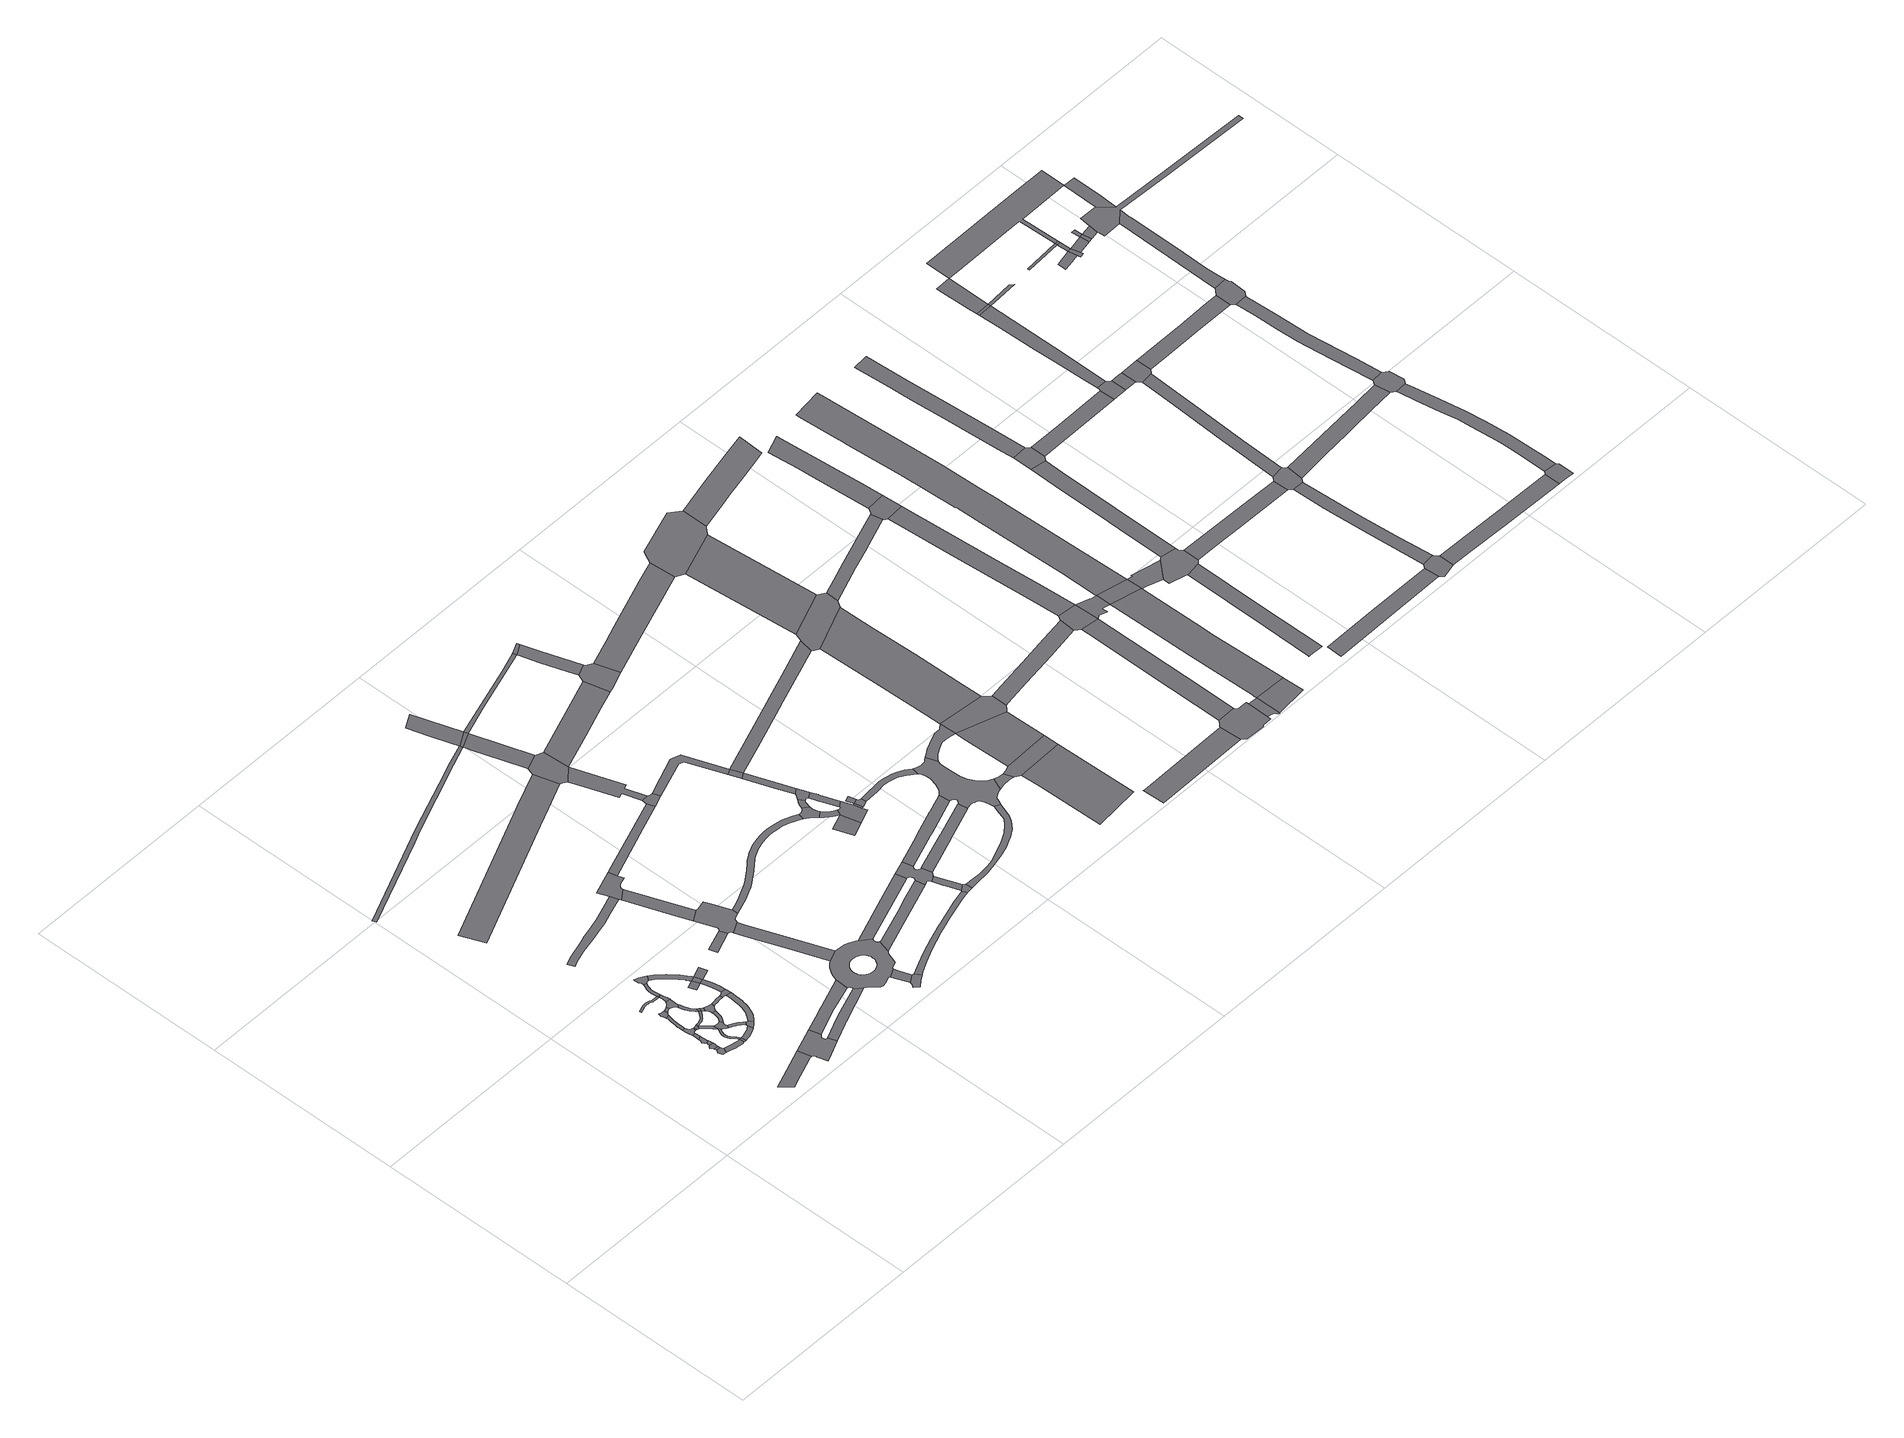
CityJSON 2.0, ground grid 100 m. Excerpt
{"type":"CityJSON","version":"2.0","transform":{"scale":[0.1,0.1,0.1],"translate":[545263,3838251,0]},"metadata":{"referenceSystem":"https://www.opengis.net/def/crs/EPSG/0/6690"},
"CityObjects":{
"road1":{"type":"Road","geometry":[{"type":"MultiSurface","lod":"1","boundaries":[[[0,1,2,3,4,5,6,7]]]}]},
"road2":{"type":"Road","geometry":[{"type":"MultiSurface","lod":"1","boundaries":[[[8,9,0,7,10]]]}]},
"road3":{"type":"Road","geometry":[{"type":"MultiSurface","lod":"1","boundaries":[[[11,12,13,14,15,16,17,8,10,18,19]]]}]},
"road4":{"type":"Road","geometry":[{"type":"MultiSurface","lod":"1","boundaries":[[[20,21,22,23,24,25,11,19]]]}]},
"road5":{"type":"Road","geometry":[{"type":"MultiSurface","lod":"1","boundaries":[[[26,27,28,29,30,31,32,33,34,35,23,22]]]}]},
"road6":{"type":"Road","attributes":{"RoadStructureAttribute.sectionType":"1"},"geometry":[{"type":"MultiSurface","lod":"1","boundaries":[[[36,37,38,39,40,41,42,43,44,45,46]]]}]},
"road7":{"type":"Road","geometry":[{"type":"MultiSurface","lod":"1","boundaries":[[[47,48,49,50,29,28]]]}]},
"road8":{"type":"Road","attributes":{"RoadStructureAttribute.sectionType":"1"},"geometry":[{"type":"MultiSurface","lod":"1","boundaries":[[[51,52,53,54,5,4,55,56,57,58,59,60]]]}]},
"road9":{"type":"Road","geometry":[{"type":"MultiSurface","lod":"1","boundaries":[[[61,62,63,64,65,66,67,49,48,68,69,70,71]]]}]},
"road10":{"type":"Road","geometry":[{"type":"MultiSurface","lod":"1","boundaries":[[[72,73,74,75,76,77,78,79,80,81,82,83,65,64]]]}]},
"road11":{"type":"Road","geometry":[{"type":"MultiSurface","lod":"1","boundaries":[[[71,70,84,85]]]}]},
"road12":{"type":"Road","geometry":[{"type":"MultiSurface","lod":"1","boundaries":[[[86,87,71,85,88,89]]]}]},
"road13":{"type":"Road","geometry":[{"type":"MultiSurface","lod":"1","boundaries":[[[90,91,92,93,94,95,96,78,77,97,98,99]]]}]},
"road14":{"type":"Road","geometry":[{"type":"MultiSurface","lod":"1","boundaries":[[[100,101,102,103,104,105,89,88,106,107,108,109,110,111,112,113,114,115]]]}]},
"road15":{"type":"Road","geometry":[{"type":"MultiSurface","lod":"1","boundaries":[[[116,60,59,117]]]}]},
"road16":{"type":"Road","geometry":[{"type":"MultiSurface","lod":"1","boundaries":[[[114,118,119,120,121,122,123,124,125,126,127,60,116,128,129,130,131,132,133,134,135,136,137,138,139]]]}]},
"road17":{"type":"Road","geometry":[{"type":"MultiSurface","lod":"1","boundaries":[[[140,141,142,143,144,145,146,147,148,149,150,151,152,153,154,155,156,157,158,159,160,161,162,163,164,165,166,167,168]]]}]},
"road18":{"type":"Road","geometry":[{"type":"MultiSurface","lod":"1","boundaries":[[[169,170,171,99,98,172,173,174,175]]]}]},
"road19":{"type":"Road","geometry":[{"type":"MultiSurface","lod":"1","boundaries":[[[176,177,178,179,180,115,114,139,181,182,183,184,185,186,187,188,189]]]}]},
"road20":{"type":"Road","geometry":[{"type":"MultiSurface","lod":"1","boundaries":[[[190,191,192,193,194,195,196,86,89,197,198,199,200,201,202,203,204]]]}]},
"road21":{"type":"Road","attributes":{"RoadStructureAttribute.sectionType":"1"},"geometry":[{"type":"MultiSurface","lod":"1","boundaries":[[[205,206,207,208,209,210,116,117,211,212,213,214,215]]]}]},
"road22":{"type":"Road","geometry":[{"type":"MultiSurface","lod":"1","boundaries":[[[216,217,218,169,175,219,220,221,222,223,224,225,226,227,228]]]}]},
"road23":{"type":"Road","geometry":[{"type":"MultiSurface","lod":"1","boundaries":[[[229,230,231,232,233,224,223,234,235,236,237,238,190,239]]]}]},
"road24":{"type":"Road","geometry":[{"type":"MultiSurface","lod":"1","boundaries":[[[240,241,242,243,244,245,246,184,183,247,248,249,250,251,252,253,254,255]]]}]},
"road25":{"type":"Road","geometry":[{"type":"MultiSurface","lod":"1","boundaries":[[[256,257,258,259,167,260,261,262,263,216,228]]]}]},
"road26":{"type":"Road","geometry":[{"type":"MultiSurface","lod":"1","boundaries":[[[264,265,266,267,268,269,189,188,270,271,272,273,274,275,276]]]}]},
"road27":{"type":"Road","geometry":[{"type":"MultiSurface","lod":"1","boundaries":[[[239,190,204,277]]]}]},
"road28":{"type":"Road","geometry":[{"type":"MultiSurface","lod":"1","boundaries":[[[168,167,259]]]}]},
"road29":{"type":"Road","geometry":[{"type":"MultiSurface","lod":"1","boundaries":[[[277,204,278,279,280,281]]]}]},
"road30":{"type":"Road","geometry":[{"type":"MultiSurface","lod":"1","boundaries":[[[282,283,284,285,286,287,288,168,259,289,290,291,292,293,294]]]}]},
"road31":{"type":"Road","geometry":[{"type":"MultiSurface","lod":"1","boundaries":[[[295,255,254,296,205,215,297,298,299]]]}]},
"road32":{"type":"Road","geometry":[{"type":"MultiSurface","lod":"1","boundaries":[[[300,36,46,301,302,303,304,305,306,307,308,309,310,311,312]]]}]},
"road33":{"type":"Road","geometry":[{"type":"MultiSurface","lod":"1","boundaries":[[[313,314,315,281,280,316,317,318,264,276,319,320,321,322]]]}]},
"road34":{"type":"Road","geometry":[{"type":"MultiSurface","lod":"1","boundaries":[[[323,324,325,326,327,328,329,330,331,282,294,332,333,334,335]]]}]},
"road35":{"type":"Road","geometry":[{"type":"MultiSurface","lod":"1","boundaries":[[[336,337,338,339,322,321,340,341,342,343,344]]]}]},
"road36":{"type":"Road","attributes":{"RoadStructureAttribute.sectionType":"1"},"geometry":[{"type":"MultiSurface","lod":"1","boundaries":[[[345,346,347,348,349,350,351,352,353,354,355,299,298,356,357,358,359,360,361,362,363,364,365]]]}]},
"road37":{"type":"Road","attributes":{"RoadStructureAttribute.sectionType":"1"},"geometry":[{"type":"MultiSurface","lod":"1","boundaries":[[[366,367,368,369,370,371,372,335,334,373,374,375,376,377,378,379,380,381,382,383]]]}]},
"road38":{"type":"Road","geometry":[{"type":"MultiSurface","lod":"1","boundaries":[[[382,384,385,386]]]}]},
"road39":{"type":"Road","geometry":[{"type":"MultiSurface","lod":"1","boundaries":[[[387,388,389,336,344,390,391,345,365,392]]]}]},
"road40":{"type":"Road","attributes":{"RoadStructureAttribute.sectionType":"1"},"geometry":[{"type":"MultiSurface","lod":"1","boundaries":[[[393,394,395,396,397,386,398,399,400,401,387,392]]]}]},
"road41":{"type":"Road","geometry":[{"type":"MultiSurface","lod":"1","boundaries":[[[383,382,386,397]]]}]},
"road42":{"type":"Road","attributes":{"RoadStructureAttribute.sectionType":"1"},"geometry":[{"type":"MultiSurface","lod":"1","boundaries":[[[402,403,383,397]]]}]},
"road43":{"type":"Road","attributes":{"RoadStructureAttribute.sectionType":"1"},"geometry":[{"type":"MultiSurface","lod":"1","boundaries":[[[404,405,406,407,408,409,410,411,412,413,414,415,416,417,418,419]]]}]},
"road44":{"type":"Road","geometry":[{"type":"MultiSurface","lod":"1","boundaries":[[[420,421,422,423,300,312,424,425,426]]]}]},
"road45":{"type":"Road","attributes":{"RoadStructureAttribute.sectionType":"1"},"geometry":[{"type":"MultiSurface","lod":"1","boundaries":[[[427,428,429,307,306,430,431,432]]]}]},
"road46":{"type":"Road","attributes":{"RoadStructureAttribute.sectionType":"1"},"geometry":[{"type":"MultiSurface","lod":"1","boundaries":[[[433,434,435,436]]]}]},
"road47":{"type":"Road","attributes":{"RoadStructureAttribute.sectionType":"1"},"geometry":[{"type":"MultiSurface","lod":"1","boundaries":[[[437,438,439,440,441,442,443,444,445,446,447]]]}]},
"road48":{"type":"Road","attributes":{"RoadStructureAttribute.sectionType":"1"},"geometry":[{"type":"MultiSurface","lod":"1","boundaries":[[[448,449,450,451,452,453,454,455]]]}]},
"road49":{"type":"Road","attributes":{"RoadStructureAttribute.sectionType":"1"},"geometry":[{"type":"MultiSurface","lod":"1","boundaries":[[[456,457,458,459,460,461,462]]]}]},
"road50":{"type":"Road","geometry":[{"type":"MultiSurface","lod":"1","boundaries":[[[463,464,404,419,459,458,465,466,467,468,469,470]]]}]},
"road51":{"type":"Road","attributes":{"RoadStructureAttribute.sectionType":"1"},"geometry":[{"type":"MultiSurface","lod":"1","boundaries":[[[471,472,473,474,475,476,477,478]]]}]},
"road52":{"type":"Road","geometry":[{"type":"MultiSurface","lod":"1","boundaries":[[[479,480,481,462,461,482,483,484,433,436,485,486,487,474,473,488,489,490]]]}]},
"road53":{"type":"Road","attributes":{"RoadStructureAttribute.sectionType":"1"},"geometry":[{"type":"MultiSurface","lod":"1","boundaries":[[[491,492,493,494,495,496,478,477,497,498,499,500,501,502,420,426,503,504,505,506,427,432,507,508,509,510,511,512,513,514,515,516,517,518,519,520,521,522,523,524,525,526,527,528,529,530,531,532,533],[534,535,536,537,538,539,540,541,542,543,544,545,546,547,548,549,550,551,552,553,554,555,556,557,558,559,560,561,562,563,564,565,566,567,568,569,570,571,572,573,574]]]}]},
"road54":{"type":"Road","geometry":[{"type":"MultiSurface","lod":"1","boundaries":[[[575,576,514,513,577,578,579,580]]]}]},
"road55":{"type":"Road","geometry":[{"type":"MultiSurface","lod":"1","boundaries":[[[580,579,581,582,583,584,585,586]]]}]},
"road56":{"type":"Road","attributes":{"RoadStructureAttribute.sectionType":"1"},"geometry":[{"type":"MultiSurface","lod":"1","boundaries":[[[587,588,589,590,463,470,591,592,593]]]}]},
"road57":{"type":"Road","attributes":{"RoadStructureAttribute.sectionType":"1"},"geometry":[{"type":"MultiSurface","lod":"1","boundaries":[[[594,595,596,597,598,599,600,601,586,585,602,603,604,605,606,607,608,609]]]}]},
"road58":{"type":"Road","attributes":{"RoadStructureAttribute.sectionType":"1"},"geometry":[{"type":"MultiSurface","lod":"1","boundaries":[[[610,611,533,532,612,613]]]}]},
"road59":{"type":"Road","attributes":{"RoadStructureAttribute.sectionType":"1"},"geometry":[{"type":"MultiSurface","lod":"1","boundaries":[[[614,615,616,617,618,619,620,621,519,518,622,623,624]]]}]},
"road60":{"type":"Road","attributes":{"RoadStructureAttribute.sectionType":"1"},"geometry":[{"type":"MultiSurface","lod":"1","boundaries":[[[625,626,627,628,629,630,631,632,633,634,635,636,637,638,639,640,641,642,643,644,645,646,647,648,649,490,489,650,651,652,653,654,655,656,657,658,659,660,661,662,663,664,665,666,667,668,669,670,671,672,673,674,675,676]]]}]},
"road61":{"type":"Road","attributes":{"RoadStructureAttribute.sectionType":"1"},"geometry":[{"type":"MultiSurface","lod":"1","boundaries":[[[677,678,679,680,437,681]]]}]},
"road62":{"type":"Road","geometry":[{"type":"MultiSurface","lod":"1","boundaries":[[[682,683,684,448,455,685,686,687,688]]]}]},
"road63":{"type":"Road","geometry":[{"type":"MultiSurface","lod":"1","boundaries":[[[681,437,447,689]]]}]},
"road64":{"type":"Road","attributes":{"RoadStructureAttribute.sectionType":"1"},"geometry":[{"type":"MultiSurface","lod":"1","boundaries":[[[689,447,690,691,692,693,683,682]]]}]},
"road65":{"type":"Road","attributes":{"RoadStructureAttribute.sectionType":"1"},"geometry":[{"type":"MultiSurface","lod":"1","boundaries":[[[694,695,687,686,696,697,698,699,700]]]}]},
"road66":{"type":"Road","geometry":[{"type":"MultiSurface","lod":"1","boundaries":[[[701,702,703,704,705,706,700,699,587,593,707,708]]]}]},
"road67":{"type":"Road","geometry":[{"type":"MultiSurface","lod":"1","boundaries":[[[709,610,613,710,711,712,713,714,715,716,717,718,719,720,721,722,723,724,614,624,725,726,727,728,729,730,731,732,733,734,735,736,737,738,739,740,741,742,743,744,745,746,747,748]]]}]},
"road68":{"type":"Road","attributes":{"RoadStructureAttribute.sectionType":"1"},"geometry":[{"type":"MultiSurface","lod":"1","boundaries":[[[749,750,730,729,751,752,753,754]]]}]},
"road69":{"type":"Road","geometry":[{"type":"MultiSurface","lod":"1","boundaries":[[[754,753,594,609,755,756]]]}]},
"road70":{"type":"Road","attributes":{"RoadStructureAttribute.sectionType":"1"},"geometry":[{"type":"MultiSurface","lod":"1","boundaries":[[[757,758,759,760,761,708,707,762,763,764,765,766]]]}]},
"road71":{"type":"Road","geometry":[{"type":"MultiSurface","lod":"1","boundaries":[[[767,768,769,770,771,772,773,676,675,774,775,776,777,778,779,780,781,782]]]}]},
"road72":{"type":"Road","geometry":[{"type":"MultiSurface","lod":"1","boundaries":[[[783,784,785,786]]]}]},
"road73":{"type":"Road","attributes":{"RoadStructureAttribute.sectionType":"1"},"geometry":[{"type":"MultiSurface","lod":"1","boundaries":[[[787,788,789,790,791,777,776,792,793,794,795,796,783,797]]]}]},
"road74":{"type":"Road","attributes":{"RoadStructureAttribute.sectionType":"1"},"geometry":[{"type":"MultiSurface","lod":"1","boundaries":[[[798,799,800,801,802,803,767,782,804,805,806,807,808,809]]]}]},
"road75":{"type":"Road","attributes":{"RoadStructureAttribute.sectionType":"1"},"geometry":[{"type":"MultiSurface","lod":"1","boundaries":[[[810,811,681,689,812,813,814]]]}]},
"road76":{"type":"Road","attributes":{"RoadStructureAttribute.sectionType":"1"},"geometry":[{"type":"MultiSurface","lod":"1","boundaries":[[[815,688,687,816,817,818]]]}]},
"road77":{"type":"Road","geometry":[{"type":"MultiSurface","lod":"1","boundaries":[[[766,765,819,820]]]}]},
"road78":{"type":"Road","attributes":{"RoadStructureAttribute.sectionType":"1"},"geometry":[{"type":"MultiSurface","lod":"1","boundaries":[[[820,819,821,822,823]]]}]},
"road79":{"type":"Road","geometry":[{"type":"MultiSurface","lod":"1","boundaries":[[[824,823,822,825,826,827,798,809,828,829,830,831]]]}]},
"road80":{"type":"Road","geometry":[{"type":"MultiSurface","lod":"1","boundaries":[[[832,833,834,835,836,837,838,797,783,786,839,840,841,842]]]}]},
"road81":{"type":"Road","attributes":{"RoadStructureAttribute.sectionType":"1"},"geometry":[{"type":"MultiSurface","lod":"1","boundaries":[[[843,844,831,830,845,846,847,833,832]]]}]},
"road82":{"type":"Road","attributes":{"RoadStructureAttribute.sectionType":"1"},"geometry":[{"type":"MultiSurface","lod":"1","boundaries":[[[848,849,850,851,732,731,852,853,854]]]}]},
"road83":{"type":"Road","attributes":{"RoadStructureAttribute.sectionType":"1"},"geometry":[{"type":"MultiSurface","lod":"1","boundaries":[[[855,856,857,858,859,709,748,860,861,862,863,864]]]}]},
"road84":{"type":"Road","geometry":[{"type":"MultiSurface","lod":"1","boundaries":[[[865,842,841,866]]]}]},
"road85":{"type":"Road","geometry":[{"type":"MultiSurface","lod":"1","boundaries":[[[867,868,865,869]]]}]},
"road86":{"type":"Road","geometry":[{"type":"MultiSurface","lod":"1","boundaries":[[[870,869,865,866,871,872]]]}]},
"road87":{"type":"Road","attributes":{"RoadStructureAttribute.sectionType":"1"},"geometry":[{"type":"MultiSurface","lod":"1","boundaries":[[[873,874,875,876,877,878,879,880,881,882,883,884,885,756,755,886,887,888,889,890,891,892,893,894,895,896,897,898]]]}]},
"road88":{"type":"Road","attributes":{"RoadStructureAttribute.sectionType":"1"},"geometry":[{"type":"MultiSurface","lod":"1","boundaries":[[[899,900,901,902,903,904,905,872,871,906,907,908,909,910,911,912]]]}]},
"road89":{"type":"Road","geometry":[{"type":"MultiSurface","lod":"1","boundaries":[[[913,810,814,914]]]}]},
"road90":{"type":"Road","attributes":{"RoadStructureAttribute.sectionType":"1"},"geometry":[{"type":"MultiSurface","lod":"1","boundaries":[[[915,914,814,916,917,918,919,920]]]}]},
"road91":{"type":"Road","geometry":[{"type":"MultiSurface","lod":"1","boundaries":[[[921,920,919,922,923,815,818,924,925,926]]]}]},
"road92":{"type":"Road","geometry":[{"type":"MultiSurface","lod":"1","boundaries":[[[927,928,929,930,931,932,933,912,911,934,935,936,937,938,939,940,855,864,941,942,943,944,945,946,947,948,949,950,951,952,953,954,955,956,848,854,957,958,959,960,961,962,963,964,873,898,965,966,967,968,969,970,971,972,973,974,975,976,977]]]}]},
"road93":{"type":"Road","attributes":{"RoadStructureAttribute.sectionType":"1"},"geometry":[{"type":"MultiSurface","lod":"1","boundaries":[[[978,979,980,766,820,981,982,983,984]]]}]},
"road94":{"type":"Road","geometry":[{"type":"MultiSurface","lod":"1","boundaries":[[[985,969,968,986,987,988,989]]]}]},
"road95":{"type":"Road","attributes":{"RoadStructureAttribute.sectionType":"1"},"geometry":[{"type":"MultiSurface","lod":"1","boundaries":[[[990,991,992,993,994,995,927,977,996,997,998,999,1000,1001,1002]]]}]},
"road96":{"type":"Road","attributes":{"RoadStructureAttribute.sectionType":"1"},"geometry":[{"type":"MultiSurface","lod":"1","boundaries":[[[1003,1004,1005,1006,1007]]]}]},
"road97":{"type":"Road","geometry":[{"type":"MultiSurface","lod":"1","boundaries":[[[1008,1009,1010,989,988,1004,1003]]]}]},
"road98":{"type":"Road","attributes":{"RoadStructureAttribute.sectionType":"1"},"geometry":[{"type":"MultiSurface","lod":"1","boundaries":[[[1011,1012,1013,1014,1015,926,925,1016,1017]]]}]},
"road99":{"type":"Road","attributes":{"RoadStructureAttribute.sectionType":"1"},"geometry":[{"type":"MultiSurface","lod":"1","boundaries":[[[1002,1018,1019,1009,1008,1020,1021]]]}]},
"road100":{"type":"Road","geometry":[{"type":"MultiSurface","lod":"1","boundaries":[[[990,1002,1021,1022,1023,1024,1025]]]}]},
"road101":{"type":"Road","attributes":{"RoadStructureAttribute.sectionType":"1"},"geometry":[{"type":"MultiSurface","lod":"1","boundaries":[[[1026,1027,1028,1029,1030,1031,1032,1033,1034,1035,990,1025]]]}]},
"road102":{"type":"Road","attributes":{"RoadStructureAttribute.sectionType":"1"},"geometry":[{"type":"MultiSurface","lod":"1","boundaries":[[[1036,1037,1038,1039,1040]]]}]},
"road103":{"type":"Road","geometry":[{"type":"MultiSurface","lod":"1","boundaries":[[[1041,1042,1043,1044,978,984,1045,1030,1029,1046,1047,1048]]]}]},
"road104":{"type":"Road","attributes":{"RoadStructureAttribute.sectionType":"1"},"geometry":[{"type":"MultiSurface","lod":"1","boundaries":[[[1049,1050,1042,1041]]]}]},
"road105":{"type":"Road","geometry":[{"type":"MultiSurface","lod":"1","boundaries":[[[1051,1052,1053,1011,1017,1054,1050,1049,1055,1056,1057,1058]]]}]},
"road106":{"type":"Road","attributes":{"RoadStructureAttribute.sectionType":"1"},"geometry":[{"type":"MultiSurface","lod":"1","boundaries":[[[1059,1060,1061,1062,1024,1023,1063,1064,1065,1066]]]}]},
"road107":{"type":"Road","geometry":[{"type":"MultiSurface","lod":"1","boundaries":[[[1067,1068,1069,1070,1071,1072,1073,1036,1040,1074,1075,1076,1077,1078,1079,1080]]]}]},
"road108":{"type":"Road","attributes":{"RoadStructureAttribute.sectionType":"1"},"geometry":[{"type":"MultiSurface","lod":"1","boundaries":[[[1081,1080,1079,1082,1083,1084,1085,1086,1087,1088]]]}]},
"road109":{"type":"Road","attributes":{"RoadStructureAttribute.sectionType":"1"},"geometry":[{"type":"MultiSurface","lod":"1","boundaries":[[[1089,1090,1091,1071,1070,1092,1093,1094]]]}]},
"road110":{"type":"Road","attributes":{"RoadStructureAttribute.sectionType":"1"},"geometry":[{"type":"MultiSurface","lod":"1","boundaries":[[[1095,1096,1097,1098,1048,1047,1099,1100,1101,1102]]]}]},
"road111":{"type":"Road","geometry":[{"type":"MultiSurface","lod":"1","boundaries":[[[1088,1087,1103,1104]]]}]},
"road112":{"type":"Road","geometry":[{"type":"MultiSurface","lod":"1","boundaries":[[[1105,1106,1059,1066,1107,1089,1094,1108]]]}]},
"road113":{"type":"Road","attributes":{"RoadStructureAttribute.sectionType":"1"},"geometry":[{"type":"MultiSurface","lod":"1","boundaries":[[[1109,1110,1111,1058,1057,1112,1113,1114,1115,1116]]]}]},
"road114":{"type":"Road","attributes":{"RoadStructureAttribute.sectionType":"1"},"geometry":[{"type":"MultiSurface","lod":"1","boundaries":[[[1117,1118,1119,1108,1094,1120,1121,1122,1123,1124,1125,1126,1127]]]}]},
"road115":{"type":"Road","attributes":{"function":"1","RoadStructureAttribute.sectionType":"7"},"geometry":[{"type":"MultiSurface","lod":"1","boundaries":[[[1126,1128,1129,1130,1131,1132,1133,1134,1088,1104,1135,1136,1137,1138,1139,1140]]]}]},
"road116":{"type":"Road","attributes":{"RoadStructureAttribute.sectionType":"1"},"geometry":[{"type":"MultiSurface","lod":"1","boundaries":[[[1141,1142,1143,1144,1145,1146,1147,1148,1149,1105,1108]]]}]},
"road117":{"type":"Road","geometry":[{"type":"MultiSurface","lod":"1","boundaries":[[[1127,1126,1140,1150]]]}]},
"road118":{"type":"Road","geometry":[{"type":"MultiSurface","lod":"1","boundaries":[[[1151,1152,1153,1154,1095,1102,1155,1145,1144]]]}]},
"road119":{"type":"Road","attributes":{"RoadStructureAttribute.sectionType":"1"},"geometry":[{"type":"MultiSurface","lod":"1","boundaries":[[[1156,1157,1158,1159,1160,1161,1162,1153,1152]]]}]},
"road120":{"type":"Road","attributes":{"RoadStructureAttribute.sectionType":"1"},"geometry":[{"type":"MultiSurface","lod":"1","boundaries":[[[1163,1164,1150,1140,1165,1166,1167,1168]]]}]},
"road121":{"type":"Road","attributes":{"RoadStructureAttribute.sectionType":"1"},"geometry":[{"type":"MultiSurface","lod":"1","boundaries":[[[1169,1170,1171,1172,1173,1174,1175]]]}]},
"road122":{"type":"Road","attributes":{"function":"1","RoadStructureAttribute.sectionType":"7"},"geometry":[{"type":"MultiSurface","lod":"1","boundaries":[[[1176,1177,1178,1179,1180,1181,1182,1183,1184,1185,1186,1187,1188,1189,1190,1191,1192,1193,1194,1195,1127,1150,1196]]]}]},
"road123":{"type":"Road","geometry":[{"type":"MultiSurface","lod":"1","boundaries":[[[1197,1168,1167,1198,1199,1200,1171,1170,1201,1202,1203,1204,1205,1206]]]}]},
"road124":{"type":"Road","attributes":{"RoadStructureAttribute.sectionType":"1"},"geometry":[{"type":"MultiSurface","lod":"1","boundaries":[[[1207,1208,1209,1210,1211,1212,1213]]]}]},
"road125":{"type":"Road","attributes":{"RoadStructureAttribute.sectionType":"1"},"geometry":[{"type":"MultiSurface","lod":"1","boundaries":[[[1214,1215,1216,1217,1218,1197,1206,1219,1220,1221,1222]]]}]},
"road126":{"type":"Road","geometry":[{"type":"MultiSurface","lod":"1","boundaries":[[[1223,1224,1214,1222,1225,1226,1227]]]}]},
"road127":{"type":"Road","attributes":{"RoadStructureAttribute.sectionType":"1"},"geometry":[{"type":"MultiSurface","lod":"1","boundaries":[[[1228,1204,1203,1229,1230,1231,1232]]]}]},
"road128":{"type":"Road","attributes":{"RoadStructureAttribute.sectionType":"1"},"geometry":[{"type":"MultiSurface","lod":"1","boundaries":[[[1233,1234,1235,1236,1237,1238,1239,1240,1241,1242,1224,1223]]]}]},
"road129":{"type":"Road","geometry":[{"type":"MultiSurface","lod":"1","boundaries":[[[1243,1244,1213,1212,1245,1246,1247]]]}]},
"road130":{"type":"Road","attributes":{"RoadStructureAttribute.sectionType":"1"},"geometry":[{"type":"MultiSurface","lod":"1","boundaries":[[[1248,1249,1227,1226,1250]]]}]},
"road131":{"type":"Road","attributes":{"RoadStructureAttribute.sectionType":"1"},"geometry":[{"type":"MultiSurface","lod":"1","boundaries":[[[1251,1252,1253,1244,1243,1254,1255,1256]]]}]},
"road132":{"type":"Road","geometry":[{"type":"MultiSurface","lod":"1","boundaries":[[[1257,1258,1259,1232,1231,1251,1256,1260,1261]]]}]},
"road133":{"type":"Road","attributes":{"RoadStructureAttribute.sectionType":"1"},"geometry":[{"type":"MultiSurface","lod":"1","boundaries":[[[1262,1263,1264,1265,1266,1267,1268,1258,1257]]]}]},
"road134":{"type":"Road","geometry":[{"type":"MultiSurface","lod":"1","boundaries":[[[1269,1270,1271,1248,1250,1272,1273]]]}]},
"road135":{"type":"Road","attributes":{"RoadStructureAttribute.sectionType":"1"},"geometry":[{"type":"MultiSurface","lod":"1","boundaries":[[[1274,1247,1246,1275,1276,1277,1278]]]}]},
"road136":{"type":"Road","attributes":{"RoadStructureAttribute.sectionType":"1"},"geometry":[{"type":"MultiSurface","lod":"1","boundaries":[[[1279,1280,1273,1272,1281]]]}]},
"road137":{"type":"Road","attributes":{"RoadStructureAttribute.sectionType":"1"},"geometry":[{"type":"MultiSurface","lod":"1","boundaries":[[[1282,1283,1284,1285,1286,1287,1288,1289,1270,1269]]]}]},
"road138":{"type":"Road","geometry":[{"type":"MultiSurface","lod":"1","boundaries":[[[1290,1279,1281,1265,1264,1291,1292]]]}]},
"road139":{"type":"Road","geometry":[{"type":"MultiSurface","lod":"1","boundaries":[[[1293,1294,1285,1284]]]}]},
"road140":{"type":"Road","attributes":{"RoadStructureAttribute.sectionType":"1"},"geometry":[{"type":"MultiSurface","lod":"1","boundaries":[[[1295,1296,1297,1261,1260,1298,1299,1300,1301,1302]]]}]},
"road141":{"type":"Road","attributes":{"RoadStructureAttribute.sectionType":"1"},"geometry":[{"type":"MultiSurface","lod":"1","boundaries":[[[1303,1304,1305,1306,1294,1293]]]}]},
"road142":{"type":"Road","geometry":[{"type":"MultiSurface","lod":"1","boundaries":[[[1307,1308,1293,1284]]]}]},
"road143":{"type":"Road","geometry":[{"type":"MultiSurface","lod":"1","boundaries":[[[1309,1310,1278,1277,1311,1312,1313,1314]]]}]},
"road144":{"type":"Road","attributes":{"RoadStructureAttribute.sectionType":"1"},"geometry":[{"type":"MultiSurface","lod":"1","boundaries":[[[1315,1316,1317,1318,1290,1292,1319,1320,1321]]]}]},
"road145":{"type":"Road","attributes":{"RoadStructureAttribute.sectionType":"1"},"geometry":[{"type":"MultiSurface","lod":"1","boundaries":[[[1322,1323,1324,1325,1326,1327,1328,1329,1330,1331,1332,1333,1334,1335,1336,1337,1338,1309,1314]]]}]},
"road146":{"type":"Road","geometry":[{"type":"MultiSurface","lod":"1","boundaries":[[[1339,1340,1295,1302,1330,1329,1341,1342,1343,1344]]]}]},
"road147":{"type":"Road","geometry":[{"type":"MultiSurface","lod":"1","boundaries":[[[1345,1346,1347,1348]]]}]},
"road148":{"type":"Road","geometry":[{"type":"MultiSurface","lod":"1","boundaries":[[[1349,1350,1351,1352,1353]]]}]},
"road149":{"type":"Road","attributes":{"RoadStructureAttribute.sectionType":"1"},"geometry":[{"type":"MultiSurface","lod":"1","boundaries":[[[1354,1355,1356,1357,1358,1303,1359,1360,1361,1362,1345,1363,1364,1365,1366,1367,1368]]]}]},
"road150":{"type":"Road","attributes":{"RoadStructureAttribute.sectionType":"1"},"geometry":[{"type":"MultiSurface","lod":"1","boundaries":[[[1369,1370,1371,1372,1373,1374,1340,1339,1375,1376,1377,1378]]]}]},
"road151":{"type":"Road","geometry":[{"type":"MultiSurface","lod":"1","boundaries":[[[1379,1349,1353,1380,1381,1382,1383,1384]]]}]},
"road152":{"type":"Road","attributes":{"RoadStructureAttribute.sectionType":"1"},"geometry":[{"type":"MultiSurface","lod":"1","boundaries":[[[1385,1348,1349,1379]]]}]},
"road153":{"type":"Road","geometry":[{"type":"MultiSurface","lod":"1","boundaries":[[[1363,1345,1348,1385]]]}]},
"road154":{"type":"Road","attributes":{"RoadStructureAttribute.sectionType":"1"},"geometry":[{"type":"MultiSurface","lod":"1","boundaries":[[[1386,1379,1384,1387]]]}]},
"road155":{"type":"Road","geometry":[{"type":"MultiSurface","lod":"1","boundaries":[[[1388,1389,1390,1391,1315,1321,1369,1378,1392,1393,1394]]]}]},
"road156":{"type":"Road","geometry":[{"type":"MultiSurface","lod":"1","boundaries":[[[1395,1386,1387,1396]]]}]},
"road157":{"type":"Road","geometry":[{"type":"MultiSurface","lod":"1","boundaries":[[[1397,1398,1386,1395]]]}]},
"road158":{"type":"Road","attributes":{"RoadStructureAttribute.sectionType":"1"},"geometry":[{"type":"MultiSurface","lod":"1","boundaries":[[[1399,1395,1396,1400]]]}]},
"road159":{"type":"Road","attributes":{"RoadStructureAttribute.sectionType":"1"},"geometry":[{"type":"MultiSurface","lod":"1","boundaries":[[[1401,1402,1403,1404,1405,1406,1407,1390,1389]]]}]},
"road160":{"type":"Road","geometry":[{"type":"MultiSurface","lod":"1","boundaries":[[[1367,1408,1409,1410,1411,1412]]]}]},
"road161":{"type":"Road","attributes":{"RoadStructureAttribute.sectionType":"1"},"geometry":[{"type":"MultiSurface","lod":"1","boundaries":[[[1413,1399,1400,1414,1415,1407,1406,1416,1417,1418,1419,1409,1408]]]}]}
},
"vertices":[
[421,443,0],[420,437,0],[413,430,0],[421,405,0],[438,404,0],[448,427,0],[443,436,0],[442,441,0],
[420,456,0],[421,449,0],[442,451,0],
[422,483,0],[420,480,0],[418,479,0],[415,480,0],[409,470,0],[410,469,0],[415,464,0],[442,454,0],[441,481,0],
[440,493,0],[440,497,0],[438,509,0],[424,498,0],[424,497,0],[423,492,0],
[437,511,0],[435,529,0],[433,546,0],[417,536,0],[416,528,0],[414,522,0],[410,516,0],[418,505,0],[421,505,0],[423,503,0],
[646,189,0],[570,161,0],[533,147,0],[438,111,0],[484,57,0],[494,62,0],[547,82,0],[567,90,0],[574,92,0],[648,121,0],[663,123,0],
[433,550,0],[431,574,0],[416,573,0],[418,549,0],
[522,412,0],[506,414,0],[488,417,0],[469,422,0],[463,398,0],[482,393,0],[502,389,0],[522,387,0],[534,388,0],[533,413,0],
[438,604,0],[433,609,0],[428,617,0],[425,626,0],[410,626,0],[411,606,0],[413,591,0],[433,579,0],[436,582,0],[442,584,0],[450,600,0],
[425,650,0],[425,656,0],[426,667,0],[428,692,0],[431,713,0],[433,726,0],[417,721,0],[417,714,0],[413,694,0],[411,669,0],[410,652,0],[410,650,0],
[445,585,0],[454,583,0],
[473,604,0],[453,599,0],[462,580,0],[470,593,0],
[432,757,0],[425,758,0],[418,760,0],[412,763,0],[408,745,0],[413,737,0],[415,730,0],[435,732,0],[442,740,0],[441,759,0],
[510,552,0],[508,554,0],[502,562,0],[498,567,0],[486,581,0],[478,588,0],[469,575,0],[475,571,0],[486,557,0],[490,552,0],[497,544,0],[502,539,0],[504,536,0],[515,522,0],[517,520,0],[516,547,0],
[544,414,0],[547,389,0],
[507,504,0],[503,495,0],[501,485,0],[501,482,0],[502,469,0],[504,455,0],[508,448,0],[514,441,0],[525,428,0],[530,419,0],[539,424,0],[533,433,0],[522,447,0],[517,454,0],[515,456,0],[514,458,0],[512,470,0],[511,478,0],[511,484,0],[513,492,0],[516,499,0],[524,513,0],
[459,836,0],[455,837,0],[451,838,0],[443,841,0],[434,844,0],[427,844,0],[422,845,0],[413,846,0],[405,845,0],[396,843,0],[387,840,0],[379,836,0],[372,834,0],[370,833,0],[371,823,0],[383,827,0],[391,830,0],[399,833,0],[406,835,0],[413,836,0],[421,835,0],[428,834,0],[432,834,0],[440,832,0],[448,828,0],[454,827,0],[459,826,0],[485,827,0],[483,837,0],
[460,765,0],[450,760,0],[444,759,0],[448,744,0],[456,748,0],[463,750,0],[468,750,0],
[544,542,0],[541,542,0],[539,541,0],[530,542,0],[523,544,0],[530,507,0],[541,498,0],[550,494,0],[557,507,0],[554,512,0],[554,519,0],[554,524,0],[557,530,0],[551,546,0],
[537,650,0],[523,630,0],[515,622,0],[510,617,0],[507,615,0],[497,609,0],[486,606,0],[475,594,0],[488,597,0],[500,600,0],[513,607,0],[516,609,0],[522,615,0],[530,623,0],[544,643,0],
[612,440,0],[604,434,0],[597,430,0],[586,425,0],[563,417,0],[558,416,0],[559,391,0],[569,393,0],[596,402,0],[617,413,0],[620,415,0],
[483,785,0],[477,776,0],[469,769,0],[474,748,0],[480,746,0],[485,743,0],[489,738,0],[494,728,0],[507,741,0],[506,752,0],[507,767,0],[507,781,0],[508,785,0],
[525,686,0],[519,700,0],[516,710,0],[513,716,0],[509,733,0],[499,712,0],[504,699,0],[505,695,0],[512,678,0],[528,658,0],[540,667,0],
[617,468,0],[610,474,0],[608,476,0],[600,483,0],[586,492,0],[583,494,0],[570,501,0],[563,487,0],[574,481,0],[579,479,0],[591,471,0],[593,469,0],[599,465,0],[608,457,0],[613,449,0],[623,462,0],
[507,793,0],[506,801,0],[502,817,0],[500,831,0],[487,814,0],[488,806,0],[486,794,0],[483,787,0],
[569,602,0],[569,591,0],[567,577,0],[566,573,0],[564,566,0],[559,557,0],[562,537,0],[572,548,0],[578,560,0],[580,568,0],[582,574,0],[584,590,0],[586,599,0],
[550,659,0],
[546,642,0],[549,639,0],[557,631,0],[563,649,0],
[494,924,0],[488,910,0],[483,895,0],[480,882,0],[479,867,0],[481,850,0],[482,847,0],[496,852,0],[494,867,0],[495,880,0],[498,891,0],[501,904,0],[508,918,0],
[628,459,0],[614,445,0],[637,427,0],[649,438,0],[634,458,0],
[768,235,0],[672,117,0],[676,114,0],[676,106,0],[690,54,0],[702,60,0],[802,104,0],[788,145,0],[778,145,0],[772,157,0],[770,162,0],[775,172,0],[785,180,0],
[596,638,0],[587,640,0],[576,644,0],[562,625,0],[567,616,0],[569,610,0],[590,608,0],[594,614,0],[600,620,0],[604,638,0],
[533,952,0],[525,957,0],[509,965,0],[487,973,0],[490,946,0],[494,941,0],[495,936,0],[495,934,0],[495,929,0],[512,922,0],[517,924,0],[526,927,0],[543,946,0],
[662,644,0],[639,643,0],[623,641,0],[606,638,0],[607,623,0],[609,623,0],[625,626,0],[640,628,0],[663,629,0],
[683,626,0],[684,621,0],[683,595,0],[680,557,0],[679,551,0],[676,535,0],[669,514,0],[661,494,0],[657,488,0],[651,478,0],[638,462,0],[656,445,0],[672,464,0],[683,482,0],[690,498,0],[693,505,0],[700,529,0],[704,551,0],[705,554,0],[708,594,0],[709,621,0],
[665,807,0],[654,825,0],[638,850,0],[620,872,0],[602,893,0],[585,909,0],[565,929,0],[528,925,0],[549,910,0],[568,891,0],[583,876,0],[601,856,0],[617,835,0],[633,812,0],[634,809,0],[642,795,0],[645,789,0],[668,798,0],
[609,776,0],[623,738,0],[660,752,0],
[682,654,0],[676,649,0],[669,646,0],[670,629,0],[676,628,0],[707,651,0],
[705,670,0],[704,683,0],[696,720,0],[688,746,0],[683,761,0],[664,738,0],[672,714,0],[676,691,0],[679,679,0],
[737,781,0],[724,819,0],
[775,1371,0],[687,1340,0],[636,1322,0],[576,1306,0],[533,1296,0],[497,1284,0],[402,1256,0],[365,1240,0],[379,1208,0],[402,1218,0],[464,1239,0],[542,1257,0],[586,1267,0],[647,1284,0],[700,1302,0],[789,1334,0],
[1061,345,0],[904,286,0],[896,283,0],[842,263,0],[897,226,0],[911,231,0],[1056,280,0],
[1069,257,0],[913,199,0],[897,193,0],[898,146,0],[909,150,0],[1103,227,0],
[938,899,0],[830,859,0],[841,820,0],[952,862,0],
[993,2423,0],[876,2380,0],[841,2366,0],[515,2236,0],[0,2015,0],[9,1997,0],[453,2186,0],[522,2217,0],[876,2360,0],[893,2367,0],[998,2408,0],
[1079,2087,0],[899,2009,0],[879,2000,0],[180,1691,0],[231,1573,0],[881,1863,0],[976,1903,0],[1115,1966,0],
[957,1056,0],[926,1138,0],[844,1357,0],[794,1321,0],[872,1113,0],[907,1018,0],[959,1050,0],
[874,1471,0],[754,1426,0],[843,1367,0],[846,1377,0],[851,1382,0],[858,1387,0],[896,1400,0],[885,1430,0],
[1114,637,0],[1034,850,0],[1025,875,0],[971,846,0],[995,782,0],[1057,617,0],[1124,438,0],[1180,460,0],
[1030,1028,0],[1018,1061,0],[973,1050,0],[946,914,0],[945,907,0],[942,902,0],[957,861,0],[962,860,0],[968,855,0],[1033,897,0],[1066,909,0],[1064,940,0],
[1282,433,0],[1268,441,0],[1248,451,0],[1230,456,0],[1215,459,0],[1198,460,0],[1110,428,0],[1097,415,0],[1088,405,0],[1084,399,0],[1077,388,0],[1067,369,0],[1064,277,0],[1069,272,0],[1069,271,0],[1072,263,0],[1104,228,0],[1112,223,0],[1155,178,0],[1167,176,0],[1185,179,0],[1217,194,0],[1225,189,0],[1267,209,0],[1269,217,0],[1302,230,0],[1319,285,0],[1329,295,0],[1346,358,0],[1343,360,0],[1340,360,0],[1338,363,0],[1335,365,0],[1334,369,0],[1333,370,0],[1333,373,0],[1333,375,0],[1333,378,0],[1333,383,0],[1335,385,0],[1338,388,0],[1338,390,0],[1288,429,0],[1183,265,0],[1175,268,0],[1166,273,0],[1159,281,0],[1151,288,0],[1146,296,0],[1145,299,0],[1144,303,0],[1141,313,0],[1141,323,0],[1143,333,0],[1146,341,0],[1151,351,0],[1152,352,0],[1156,356,0],[1163,363,0],[1170,368,0],[1180,371,0],[1188,374,0],[1198,374,0],[1200,374,0],[1210,374,0],[1218,371,0],[1228,367,0],[1232,364,0],[1235,362,0],[1243,354,0],[1248,347,0],[1253,339,0],[1256,329,0],[1256,319,0],[1256,314,0],[1256,309,0],[1254,302,0],[1249,292,0],[1244,284,0],[1236,277,0],[1229,272,0],[1219,266,0],[1211,264,0],[1201,264,0],
[1290,144,0],[1275,186,0],[1233,169,0],[1252,121,0],[1258,107,0],[1295,130,0],
[1256,92,0],[1246,77,0],[1266,57,0],[1296,80,0],[1323,98,0],[1305,127,0],
[1276,1617,0],[1166,1577,0],[1136,1566,0],[885,1475,0],[1157,1532,0],[1183,1542,0],[1289,1581,0],
[1791,300,0],[1766,294,0],[1729,284,0],[1589,240,0],[1584,239,0],[1499,209,0],[1425,181,0],[1363,153,0],[1338,108,0],[1395,136,0],[1457,166,0],[1555,202,0],[1604,219,0],[1639,231,0],[1759,267,0],[1804,277,0],
[1679,573,0],[1528,518,0],[1525,460,0],[1691,521,0],
[1707,486,0],[1702,484,0],[1584,441,0],[1526,419,0],[1358,358,0],[1356,358,0],[1351,358,0],[1348,358,0],[1357,306,0],[1528,369,0],[1716,439,0],
[1652,1108,0],[1631,1118,0],[1608,1128,0],[1589,1134,0],[1566,1139,0],[1540,1143,0],[1509,1145,0],[1486,1145,0],[1458,1142,0],[1437,1138,0],[1417,1133,0],[1400,1128,0],[1380,1120,0],[1363,1113,0],[1348,1104,0],[1333,1095,0],[1318,1085,0],[1304,1074,0],[1271,1046,0],[1246,1028,0],[1218,1009,0],[1198,997,0],[1174,985,0],[1135,967,0],[1089,949,0],[1147,939,0],[1188,958,0],[1213,971,0],[1235,984,0],[1263,1003,0],[1289,1022,0],[1323,1050,0],[1336,1060,0],[1349,1070,0],[1363,1078,0],[1377,1086,0],[1391,1092,0],[1393,1093,0],[1411,1100,0],[1426,1105,0],[1443,1109,0],[1462,1112,0],[1487,1115,0],[1509,1115,0],[1537,1113,0],[1560,1110,0],[1581,1105,0],[1598,1099,0],[1619,1091,0],[1638,1082,0],[1653,1073,0],[1660,1104,0],
[988,2700,0],[918,2661,0],[950,2558,0],[985,2450,0],[1065,2464,0],
[1167,2153,0],[1091,2121,0],[1084,2102,0],[1128,1959,0],[1146,1948,0],[1212,2005,0],[1204,2137,0],
[1072,2445,0],
[1002,2396,0],[1011,2368,0],[1053,2237,0],[1090,2124,0],
[1279,1748,0],[1298,1755,0],[1172,1876,0],[1225,1727,0],[1249,1736,0],[1278,1644,0],[1310,1647,0],
[1333,1640,0],[1328,1640,0],[1323,1640,0],[1320,1640,0],[1318,1642,0],[1313,1645,0],[1349,1604,0],[1335,1640,0],
[1749,599,0],[1694,521,0],[1696,521,0],[1701,521,0],[1704,519,0],[1706,519,0],[1709,516,0],[1711,514,0],[1712,509,0],[1714,506,0],[1714,504,0],[1714,501,0],[1714,496,0],[1712,494,0],[1712,491,0],[1709,489,0],[1730,444,0],[1737,447,0],[1741,444,0],[1745,442,0],[1749,431,0],[1777,447,0],[1789,465,0],[1779,517,0],[1776,514,0],[1774,514,0],[1769,514,0],[1766,517,0],[1764,517,0],[1761,519,0],[1759,522,0],[1756,525,0],[1756,527,0],[1754,529,0],[1754,534,0],[1754,537,0],[1756,539,0],[1756,542,0],[1759,544,0],[1761,547,0],
[1803,379,0],[1778,445,0],[1768,379,0],[1772,369,0],[1796,305,0],[1823,325,0],
[1837,281,0],[1833,315,0],
[1580,1702,0],[1547,1714,0],[1532,1717,0],[1423,1675,0],[1340,1642,0],[1443,1639,0],[1537,1674,0],[1560,1665,0],[1630,1480,0],[1658,1495,0],
[1696,1121,0],[1691,1113,0],[1687,1109,0],[1685,1108,0],[1681,1106,0],[1675,1104,0],[1669,1103,0],[1674,1059,0],[1691,1045,0],[1706,1030,0],[1732,1051,0],[1727,1061,0],[1724,1073,0],[1722,1086,0],[1723,1088,0],[1723,1099,0],
[1775,975,0],[1694,944,0],[1730,850,0],[1801,879,0],
[1773,1009,0],[1765,1015,0],[1756,1022,0],[1742,1036,0],[1738,1041,0],[1719,1016,0],[1720,1015,0],[1736,1000,0],[1747,991,0],[1758,983,0],[1788,1002,0],
[1722,1167,0],[1715,1159,0],[1712,1155,0],[1710,1152,0],[1705,1143,0],[1701,1133,0],[1725,1108,0],[1729,1122,0],[1729,1123,0],[1732,1131,0],[1735,1136,0],[1738,1140,0],
[1539,2617,0],[1433,2580,0],[1224,2498,0],[1486,2581,0],[1544,2600,0],
[1619,2291,0],[1394,2072,0],[1554,2131,0],[1651,2167,0],
[1652,1421,0],[1680,1437,0],
[1706,1279,0],[1737,1196,0],[1763,1216,0],
[1775,1184,0],[1736,1189,0],[1732,1182,0],[1728,1174,0],[1744,1143,0],[1749,1143,0],[1758,1141,0],[1786,1156,0],
[1835,1026,0],[1808,1006,0],[1808,1001,0],[1806,1000,0],[1803,999,0],[1797,999,0],[1790,1001,0],[1837,893,0],[1873,908,0],[1865,930,0],[1855,972,0],
[1800,1119,0],[1799,1122,0],[1767,1118,0],[1776,1091,0],[1777,1090,0],
[2157,651,0],[2152,651,0],[1976,587,0],[1971,586,0],[1989,539,0],[2005,545,0],[2163,603,0],
[2139,743,0],[2046,709,0],[2041,707,0],[1936,668,0],[1869,643,0],[1941,613,0],[1958,619,0],[1984,629,0],[1985,629,0],[2145,688,0],
[1864,975,0],[1875,934,0],
[1877,1021,0],[1851,1012,0],[1888,985,0],
[1892,973,0],[1905,946,0],[1904,971,0],
[2246,529,0],[2234,489,0],[2222,451,0],[2197,424,0],[2162,396,0],[2123,375,0],[2115,370,0],[2087,359,0],[2058,347,0],[2011,327,0],[1971,319,0],[1918,311,0],[1873,313,0],[1871,285,0],[1944,291,0],[1998,302,0],[2048,315,0],[2101,330,0],[2106,333,0],[2141,350,0],[2158,358,0],[2203,386,0],[2232,419,0],[2249,447,0],[2266,492,0],[2275,517,0],
[2149,948,0],[2122,963,0],[2097,973,0],[2074,977,0],[2054,982,0],[2029,984,0],[1917,973,0],[1982,951,0],[2027,957,0],[2057,952,0],[2095,943,0],[2130,923,0],[2170,893,0],[2177,928,0],
[1593,2646,0],[1597,2631,0],
[1625,2547,0],[1548,2590,0],[1577,2496,0],[1619,2374,0],[1634,2329,0],[1689,2356,0],
[1693,2345,0],[1634,2327,0],[1627,2309,0],[1669,2173,0],[1763,2208,0],[1726,2329,0],
[2260,934,0],[2252,929,0],[2240,919,0],[2217,916,0],[2206,918,0],[2200,919,0],[2197,920,0],[2174,888,0],[2178,882,0],[2180,878,0],[2185,861,0],[2186,838,0],[2176,796,0],[2159,761,0],[2150,688,0],[2152,688,0],[2155,688,0],[2160,686,0],[2162,683,0],[2165,683,0],[2167,678,0],[2167,676,0],[2170,673,0],[2170,671,0],[2170,666,0],[2167,663,0],[2167,661,0],[2165,658,0],[2162,656,0],[2160,653,0],[2170,606,0],[2185,609,0],[2200,609,0],[2210,606,0],[2223,601,0],[2230,594,0],[2238,577,0],[2243,559,0],[2279,529,0],[2291,555,0],[2313,570,0],[2336,578,0],[2362,638,0],[2342,650,0],[2320,670,0],[2302,692,0],[2287,722,0],[2279,752,0],[2276,807,0],[2275,859,0],[2280,877,0],
[2406,1773,0],[2209,1699,0],[1913,1589,0],[1831,1493,0],[2083,1588,0],[2096,1592,0],[2393,1701,0],
[2385,630,0],[2366,583,0],[2405,586,0],[2430,583,0],[2410,628,0],
[2446,1017,0],[2421,998,0],[2389,998,0],[2362,985,0],[2302,960,0],[2277,944,0],[2292,892,0],[2310,907,0],[2342,927,0],[2369,938,0],[2392,940,0],[2427,938,0],[2449,933,0],
[2693,573,0],[2458,565,0],[2461,464,0],[2469,131,0],[2703,152,0],
[2691,650,0],[2456,642,0],[2430,631,0],
[2313,2544,0],[2189,2500,0],[2172,2494,0],[1943,2409,0],[1855,2376,0],[1964,2283,0],[2324,2415,0],
[2450,895,0],[2451,851,0],[2686,853,0],[2686,858,0],
[2696,869,0],[2712,886,0],[2713,965,0],[2679,997,0],
[2677,1133,0],[2672,1369,0],[2665,1619,0],[2661,1781,0],[2428,1681,0],[2428,1677,0],[2431,1598,0],[2437,1357,0],[2441,1237,0],[2445,1095,0],
[3223,137,0],[2743,128,0],[2736,128,0],[2740,17,0],[3230,26,0],
[2649,1903,0],[2422,1812,0],[2416,1796,0],[2408,1773,0],[2404,1695,0],[2678,1808,0],[2682,1814,0],[2684,1880,0],
[2596,2474,0],[2368,2390,0],
[2576,2687,0],[2346,2607,0],[2340,2595,0],[2359,2395,0],[2602,2481,0],[2622,2505,0],[2629,2513,0],[2630,2645,0],
[3229,1048,0],[3101,1028,0],[2909,997,0],[2895,994,0],[2730,889,0],[2865,911,0],[3047,939,0],[3224,967,0],
[3402,152,0],[3357,152,0],[3352,152,0],[3342,168,0],[3251,166,0],[3237,152,0],[3227,141,0],[3251,7,0],[3346,5,0],[3354,11,0],[3402,12,0],[3402,17,0],[3402,29,0],[3403,138,0],
[3449,137,0],[3424,28,0],[3435,23,0],[3438,19,0],[3444,8,0],[3451,7,0],[3452,8,0],[3452,137,0],
[3249,947,0],[3251,859,0],[3250,574,0],[3343,447,0],[3342,860,0],[3342,936,0],
[3144,2049,0],[3043,2012,0],[2860,1944,0],[2759,1907,0],[2871,1886,0],[2970,1922,0],[3041,1948,0],[3157,1991,0],
[3619,24,0],[3614,133,0],
[3242,1071,0],[3230,1051,0],[3236,957,0],[3336,1062,0],
[3106,2757,0],[2996,2732,0],[2810,2689,0],[2785,2551,0],[2826,2561,0],[2947,2589,0],[3069,2618,0],[3099,2625,0],
[3435,1033,0],[3406,1039,0],[3402,1040,0],[3359,949,0],[3397,937,0],[3399,937,0],[3397,963,0],[3412,960,0],[3436,955,0],[3438,955,0],[3437,1032,0],
[3438,952,0],[3438,933,0],[3442,683,0],[3445,510,0],[3452,161,0],[3452,152,0],[3452,148,0],[3614,136,0],[3597,509,0],[3598,567,0],[3599,578,0],[3594,917,0],[3594,919,0],
[3324,1239,0],[3305,1480,0],[3283,1750,0],[3267,1984,0],[3176,1977,0],[3182,1873,0],[3197,1680,0],[3216,1435,0],[3232,1229,0],
[3592,999,0],
[3265,2010,0],[3260,2085,0],[3166,2078,0],[3153,2052,0],[3167,1983,0],
[3252,2197,0],[3236,2354,0],[3213,2643,0],[3121,2608,0],[3136,2452,0],[3141,2389,0],[3151,2266,0],
[3620,1002,0],[3620,993,0],[3599,917,0],[3615,914,0],[3693,888,0],[3767,971,0],
[3857,482,0],[3859,840,0],[3782,828,0],[3780,385,0],[3778,137,0],[3777,137,0],[3856,134,0],
[3591,1019,0],[3570,1682,0],[3569,1706,0],[3565,1820,0],[3558,2017,0],[3548,2163,0],[3512,2682,0],[3512,2687,0],[3358,2666,0],[3359,2650,0],[3374,2435,0],[3375,2433,0],[3377,2391,0],[3398,2110,0],[3415,1814,0],[3416,1805,0],[3420,1677,0],[3434,1228,0],[3437,1039,0],[3437,1034,0],[3592,1000,0],
[3783,982,0],[3693,863,0],[3693,853,0],[3775,835,0],[3861,841,0],[3876,855,0],[3877,856,0],[3876,938,0],[3860,957,0],[3861,969,0],
[4148,119,0],[3869,115,0],[3869,37,0],[4007,39,0],[4208,42,0],[4485,45,0],[4480,121,0],
[3791,1726,0],[3789,1588,0],[3787,1430,0],[3786,1284,0],[3784,1159,0],[3862,1099,0],[3864,1312,0],[3867,1618,0],[3868,1715,0],
[3866,1828,0],[3789,1825,0],[3883,1732,0],[3885,1734,0],[3884,1811,0],
[4274,930,0],[4010,855,0],[4129,854,0],[4427,850,0],[4424,926,0],
[3855,1979,0],[3840,2198,0],[3821,2456,0],[3806,2676,0],[3727,2671,0],[3739,2506,0],[3749,2369,0],[3763,2176,0],[3773,2037,0],[3783,1906,0],
[4557,145,0],[4494,138,0],[4503,26,0],[4576,45,0],[4576,123,0],
[4322,1817,0],[4060,1812,0],[4323,1740,0],
[4446,833,0],[4452,664,0],[4468,431,0],[4540,316,0],[4520,529,0],[4502,833,0],
[4505,955,0],[4443,946,0],[4426,928,0],[4518,852,0],[4524,937,0],
[4513,1182,0],[4524,1415,0],[4537,1725,0],[4477,1719,0],[4470,1570,0],[4465,1449,0],[4455,1247,0],
[4377,1838,0],[4326,1835,0],[4326,1821,0],[4397,1741,0],[4396,1819,0],
[4945,116,0],[4681,43,0],[4880,38,0],[5220,31,0],[5221,111,0],
[4459,1821,0],[4441,1821,0],[4460,1741,0],
[4376,2132,0],[4375,2309,0],[4375,2487,0],[4303,2484,0],[4307,2372,0],[4313,2179,0],[4318,2071,0],[4322,1917,0],
[4553,1822,0],[4539,1727,0],[4554,1744,0],
[4375,2501,0],[4302,2498,0],
[5122,988,0],[4999,977,0],[4822,962,0],[4726,874,0],[4728,874,0],[4871,888,0],[5007,900,0],[5133,911,0],
[4375,2724,0],[4295,2722,0],[4295,2712,0],[4300,2545,0],
[4534,2496,0],[4516,2511,0],
[5235,125,0],[5225,115,0],[5255,31,0],[5305,29,0],[5306,109,0],[5297,120,0],
[5057,1828,0],[4975,1827,0],[4831,1825,0],[4616,1823,0],[4673,1745,0],[4853,1748,0],[5056,1749,0],
[5296,166,0],[5294,269,0],[5291,379,0],[5278,507,0],[5268,607,0],[5243,734,0],[5217,879,0],[5213,899,0],[5157,895,0],[5159,878,0],[5172,800,0],[5194,680,0],[5210,595,0],[5217,525,0],[5230,393,0],[5232,361,0],[5233,265,0],
[5196,1015,0],[5137,1010,0],[5222,910,0],[5227,917,0],[5230,921,0],[5221,995,0],
[4823,2531,0],[4638,2517,0],[4638,2507,0],[4823,2519,0],
[4826,2459,0],[4742,2438,0],[4742,2396,0],[4789,2405,0],[4834,2414,0],
[5090,2856,0],[4956,2855,0],[4692,2854,0],[4675,2854,0],[4375,2850,0],[4455,2724,0],[4596,2726,0],[4803,2728,0],[4817,2727,0],[4841,2532,0],[4834,2727,0],[4845,2727,0],[5096,2729,0],[5096,2728,0],[5098,2856,0],
[5075,1733,0],[5081,1630,0],[5085,1511,0],[5090,1397,0],[5103,1290,0],[5121,1136,0],[5181,1151,0],[5151,1393,0],[5144,1569,0],[5136,1733,0],
[4844,2462,0],[4836,2406,0],[4837,2399,0],[4857,2402,0],[4857,2406,0],[4857,2417,0],
[4842,2520,0],
[4921,2478,0],[4927,2431,0],
[5152,1843,0],[5150,1864,0],[5084,1858,0],[5077,1851,0],[5145,1745,0],[5154,1756,0],[5158,1836,0],
[4939,2483,0],[4945,2434,0],
[4936,2523,0],[4918,2523,0],
[4996,2493,0],[4989,2443,0],
[5146,1914,0],[5145,1969,0],[5148,2136,0],[5147,2397,0],[5147,2409,0],[5150,2458,0],[5091,2407,0],
[5093,2546,0],[5151,2483,0],[5153,2532,0],[5156,2581,0],[5157,2727,0],
[5001,2548,0],[4994,2438,0],[4994,2406,0],[5442,2447,0],[5889,2435,0],[5889,2460,0],[5443,2472,0]
]}
